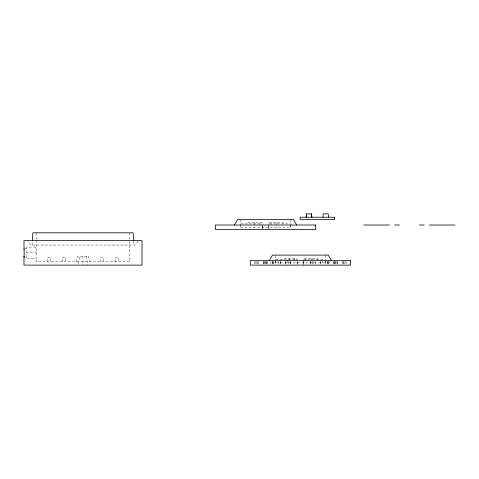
<?xml version="1.0" encoding="UTF-8"?>
<svg xmlns="http://www.w3.org/2000/svg" width="479" height="479" viewBox="0 0 479 479"><rect width="100%" height="100%" fill="white"/><g stroke="black" fill="none" stroke-linecap="round" stroke-linejoin="round"><path stroke-width="0.36" stroke-dasharray="2.4 1.8" d="M32.081 245.068L32.309 241.464M36.685 252.864L36.338 258.654L26.782 258.654L26.782 247.08L36.338 247.08L36.685 252.864L26.782 252.864M47.403 261.779L47.882 257.325L50.475 257.325L50.954 261.779M62.096 261.779L62.575 257.325L65.174 257.325L65.647 261.779M100.327 261.779L100.806 257.325L103.398 257.325L103.877 261.779M115.02 261.779L115.499 257.325L118.097 257.325L118.57 261.779M78.532 263.749L79.514 256.211M76.311 261.779L77.418 256.211L88.555 256.211L89.669 261.779M138.186 241.171L134.779 245.068L31.195 245.068L27.788 241.171M240.674 223.903L262.247 223.903M268.791 223.903L290.37 223.903M23.95 248.134L26.782 248.134M23.95 257.6L26.782 257.6M275.563 259.552L297.142 259.552M303.686 259.552L325.259 259.552M86.46 256.211L87.615 265.121M133.665 241.464L133.892 245.068M346.072 261.408L346.072 265.121M344.97 261.408L344.97 264.378M343.898 261.408L343.898 265.121M343.132 261.408L343.132 264.378M342.443 261.408L342.443 264.378M337.575 261.408L337.575 265.121M337.114 261.408L337.114 264.378M336.054 261.408L336.054 265.121M335.803 261.408L335.803 264.378M334.953 261.408L334.953 265.121M334.659 261.408L334.659 265.121M333.971 261.408L333.971 265.121M333.198 261.408L333.198 265.121M329.905 260.666L329.905 265.121M328.594 261.408L328.594 265.121M328.133 261.408L328.133 265.121M327.708 261.408L327.708 265.121M327.504 261.408L327.504 264.378M325.702 261.408L325.702 264.378M325.475 255.097L325.475 262.893L275.347 262.893L275.347 255.097M325.259 261.558L325.259 262.893M322.265 260.666L322.265 265.121M320.463 261.408L320.463 264.378M320.253 261.408L320.253 265.121M317.924 259.552L317.924 258.438L303.686 258.438L303.686 262.893M315.29 261.408L315.29 265.121M313.122 261.408L313.122 265.121M312.488 261.408L312.488 265.121M311.554 258.438L311.554 262.893M310.368 261.408L310.368 265.121M310.314 261.408L310.314 265.121M305.979 258.438L305.979 262.893M303.752 262.893L303.752 265.121M303.476 261.408L303.476 265.121M297.351 261.408L297.351 265.121M297.07 264.378L297.142 258.438L282.897 258.438L282.903 259.552M294.842 258.438L294.842 262.893M290.585 220.16L290.585 223.705M290.585 224.412L290.585 227.25L240.458 227.25L240.458 224.412M290.508 261.408L290.508 265.121M290.37 224.573L290.37 227.25M290.454 261.408L290.454 265.121M289.274 258.438L289.274 262.893M288.34 261.408L288.34 264.378M287.705 260.666L287.705 265.121M285.586 261.408L285.586 264.378M285.532 261.408L285.532 265.121M283.035 223.903L283.035 222.789L268.791 222.789L268.791 227.25M280.568 261.408L280.568 265.121M280.359 261.408L280.359 264.378M278.556 261.408L278.556 265.121M276.658 222.789L276.658 227.25M275.563 261.558L275.563 262.893M275.126 261.408L275.126 264.378M273.323 261.408L273.323 265.121M273.114 261.408L273.114 265.121M272.689 261.408L272.689 265.121M272.228 261.408L272.228 265.121M271.09 222.789L271.09 227.25M270.922 261.408L270.922 265.121M268.863 227.25L268.863 229.477M268.581 225.765L268.581 228.734M267.623 261.408L267.623 265.121M266.857 261.408L266.857 264.378M266.168 261.408L266.168 265.121M265.875 261.408L265.875 265.121M265.019 261.408L265.019 264.378M264.767 261.408L264.767 264.378M263.707 261.408L263.707 265.121M263.252 261.408L263.252 265.121M262.456 225.765L262.456 229.477M262.247 227.25L262.247 222.789L248.008 222.789L248.008 223.903M262.181 227.25L262.181 229.477M259.953 222.789L259.953 227.25M258.379 261.408L258.379 264.378M257.69 261.408L257.69 264.378M256.924 261.408L256.924 265.121M255.858 261.408L255.858 264.378M254.75 261.408L254.75 265.121M254.379 222.789L254.379 227.25M240.674 224.573L240.674 227.25M240.458 219.448L240.458 223.705M129.773 232.818L129.773 261.779L36.2 261.779L36.2 258.654M82.987 256.211L82.987 265.121M36.2 232.818L36.2 239.237M36.2 239.949L36.2 247.08"/><path stroke-width="0.72" d="M24.022 256.612L23.95 265.121L142.023 265.121L142.023 240.614L23.95 240.614L24.052 249.517A4.73 0.347 -90 0 1 24.052 256.217L24.022 256.624L24.052 256.217M32.356 240.745L32.859 232.818L133.114 232.818L133.617 240.745M306.458 213.879L306.237 217.221L306.446 213.879L311.572 213.879L311.793 217.221L311.56 213.879M322.942 217.221L323.169 213.879L328.271 213.879L328.492 217.221M234.333 225.016L237.674 219.448L293.37 219.448L296.711 225.016M269.222 260.666L272.563 255.097L328.259 255.097L331.6 260.666M363.723 225.016L381.661 225.016M382.092 225.016L389.547 225.016M394.51 225.016L399.486 225.016M419.293 225.016L424.268 225.016M429.232 225.016L436.686 225.016M437.111 225.016L455.05 225.016M24.022 249.11L24.052 249.517M334.629 217.221L300.099 217.221L300.099 219.448L334.629 219.448L334.629 217.221M315.649 225.016L215.394 225.016L215.394 229.477L315.649 229.477L315.649 225.016M350.538 260.666L250.283 260.666L250.283 265.121L350.538 265.121L350.538 260.666"/></g></svg>
